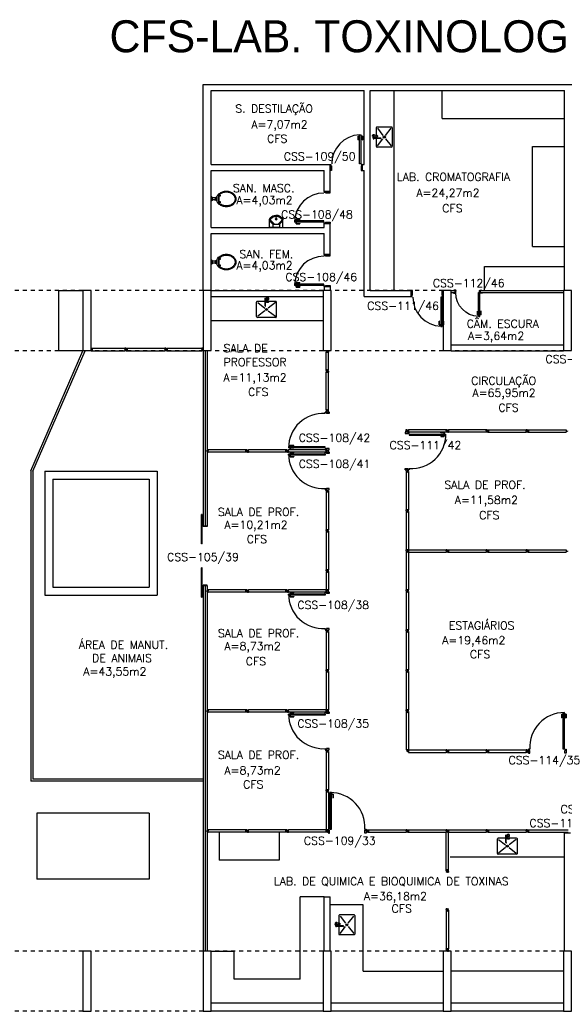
# Model space of a CAD drawing. Extents: x -248 to -11, y 347 to 447.
# Drawn here: x -133.84 to -120.2, y 389.07 to 413.85 of the extents above; entities that cross this region are included whole.
import ezdxf
from ezdxf.enums import TextEntityAlignment as Align

# ---------------------------------------------------------------- set-up
doc = ezdxf.new("R2010")
doc.units = 0
doc.header["$LTSCALE"] = 0.02
doc.header["$MEASUREMENT"] = 0
doc.linetypes.add('HIDDEN2', pattern=[0.1875, 0.125, -0.0625])
doc.layers.get('0').update_dxf_attribs({"linetype": 'CONTINUOUS'})
for name, color, linetype in [('ALV', 2, 'CONTINUOUS'), ('AREA', 2, 'CONTINUOUS'), ('BANC', 2, 'CONTINUOUS'), ('DIV', 2, 'CONTINUOUS'), ('EQUIP', 1, 'CONTINUOUS'), ('ESQ', 1, 'CONTINUOUS'), ('ESTR', 3, 'CONTINUOUS'), ('JANELA', 1, 'CONTINUOUS'), ('MARCO', 2, 'CONTINUOUS'), ('MAÇANETA', 1, 'CONTINUOUS'), ('PORTA', 2, 'CONTINUOUS'), ('PROJ', 1, 'HIDDEN2'), ('TEXT_CENTRO_CUSTO', 1, 'CONTINUOUS'), ('TEXTO', 2, 'CONTINUOUS'), ('TEXTO-ENDEREÇO', 2, 'CONTINUOUS'), ('USO', 2, 'CONTINUOUS')]:
    doc.layers.add(name, color=color, linetype=linetype)
doc.styles.add('UNB-100', font='simplex.shx', dxfattribs={"height": 0.2})
doc.styles.add('UNB-100-1', font='simplex.shx', dxfattribs={"height": 0.2})

# ---------------------------------------------------------------- blocks, each defined once
blk = doc.blocks.new('PILAR-SSS')
for points in [[(0.003, -26.452), (0.003, -27.952), (0.203, -27.952), (0.203, -26.452)], [(0.003, -42.962), (0.003, -44.462), (0.203, -44.462), (0.203, -42.962)]]:
    blk.add_lwpolyline(points, close=True)
blk = doc.blocks.new('DIVMT-SSS')
for p, q in [((-0.03, 0.008), (-0.03, 0.03)), ((-0.006, 0.03), (-0.03, 0.03)), ((-0.03, 0.008), (-0.02, 0.008)), ((-0.02, -0.008), (-0.02, 0.008)), ((-0.006, 0.02), (-0.006, 0.03)), ((0.006, 0.02), (-0.006, 0.02)), ((-0.005, 0), (0.005, 0)), ((0.005, 0), (-0.005, 0)), ((0, 0.005), (0, -0.005)), ((0, -0.005), (0, 0.005)), ((0.006, 0.03), (0.03, 0.03)), ((0.006, 0.02), (0.006, 0.03)), ((0.03, 0.008), (0.02, 0.008)), ((0.02, -0.008), (0.02, 0.008)), ((0.03, 0.008), (0.03, 0.03)), ((-0.03, -0.008), (-0.03, -0.03)), ((-0.03, -0.008), (-0.02, -0.008)), ((-0.03, -0.03), (-0.03, -0.97)), ((-0.03, -0.03), (-0.009, -0.03)), ((0.03, -0.03), (-0.03, -0.03)), ((-0.03, -0.03), (-0.006, -0.03)), ((-0.009, -0.03), (-0.027, -0.03)), ((-0.006, -0.02), (-0.006, -0.03)), ((-0.006, -0.02), (0.006, -0.02)), ((-0.006, -0.02), (-0.006, -0.03)), ((0.006, -0.02), (-0.006, -0.02)), ((0.005, -0.03), (-0.005, -0.03)), ((0.006, -0.02), (0.006, -0.03)), ((0.006, -0.02), (0.006, -0.03)), ((0.03, -0.03), (0.006, -0.03)), ((0.03, -0.008), (0.02, -0.008)), ((0.03, -0.008), (0.03, -0.03)), ((0.03, -0.03), (0.03, -0.97)), ((0.03, -0.97), (-0.03, -0.97)), ((-0.006, -0.98), (-0.006, -0.97)), ((-0.006, -0.98), (0.006, -0.98)), ((0.005, -0.97), (-0.005, -0.97)), ((0.006, -0.98), (0.006, -0.97)), ((0.006, -1.001), (-0.006, -1.001)), ((0, -0.994), (0, -1.007)), ((0, -1.02), (0, -1.021))]:
    blk.add_line(p, q)
blk = doc.blocks.new('MTINI-SSS')
for p, q in [((-0.03, 0.008), (-0.03, 0.028)), ((-0.03, 0.028), (-0.008, 0.028)), ((-0.03, 0.008), (-0.02, 0.008)), ((-0.02, 0), (-0.02, 0.008)), ((-0.001, 0), (-0.02, 0)), ((-0.008, 0.019), (-0.008, 0.028)), ((0.008, 0.019), (-0.008, 0.019)), ((0.005, 0), (-0.005, 0)), ((0.02, 0), (-0.001, 0)), ((0, -0.005), (0, 0.005)), ((0.008, 0.019), (0.008, 0.028)), ((0.03, 0.028), (0.008, 0.028)), ((0.03, 0.008), (0.02, 0.008)), ((0.02, 0), (0.02, 0.008)), ((0.03, 0.008), (0.03, 0.028))]:
    blk.add_line(p, q)
blk = doc.blocks.new('INOXA1-P-SSS')
for p, q in [((0.22, 0.25), (0.14, 0.25)), ((0.5, 0.25), (0.22, 0.25)), ((0.043, 0.008), (0.043, -0.022)), ((0.062, 0.04), (0.071, 0.04)), ((0.131, 0.048), (0.076, 0.043)), ((0.131, -0.002), (0.076, 0.003)), ((0.12, 0.23), (0.12, 0.047)), ((0.15, 0.22), (0.287, 0.043)), ((0.353, 0.043), (0.49, 0.22)), ((0.52, 0.23), (0.52, -0.23)), ((0.22, -0.027), (0.054, -0.027)), ((0.22, -0.037), (0.054, -0.037)), ((0.063, -0.003), (0.063, -0.021)), ((0.12, -0.001), (0.12, -0.027)), ((0.12, -0.037), (0.12, -0.23)), ((0.15, -0.22), (0.287, -0.043)), ((0.231, -0.027), (0.22, -0.027)), ((0.231, -0.037), (0.22, -0.037)), ((0.353, -0.043), (0.49, -0.22)), ((0.22, -0.25), (0.14, -0.25)), ((0.5, -0.25), (0.22, -0.25))]:
    blk.add_line(p, q)
blk.add_lwpolyline([(0.076, 0.003), (0.072, 0.004), (0.069, 0.009), (0.067, 0.015), (0.066, 0.023), (0.067, 0.031), (0.069, 0.037), (0.072, 0.042), (0.076, 0.043)])
blk.add_lwpolyline([(0.131, 0.048), (0.137, 0.046), (0.143, 0.041), (0.147, 0.033), (0.148, 0.023), (0.147, 0.013), (0.143, 0.006), (0.137, 0), (0.131, -0.002), (0.125, 0), (0.119, 0.006), (0.115, 0.013), (0.114, 0.023), (0.115, 0.033), (0.119, 0.041), (0.125, 0.046)], close=True)
for radius in [0.0266, 0.0163]:
    blk.add_circle((0.32, 0), radius)
for centre, radius, start, end in [((0.14, 0.23), 0.02, 90, 180), ((0.5, 0.23), 0.02, 360, 90), ((0.054, 0.023), 0.0349, 36.1705, 252.2568), ((0.054, 0.023), 0.0189, 62.7367, 235.7375), ((0.073, -0.003), 0.01, 102.8285, 180), ((0.054, 0.023), 0.0349, 285.5373, 323.9987), ((0.054, -0.032), 0.0145, 20.161, 339.839), ((0.054, -0.032), 0.005, 90.0037, 269.9963), ((0.14, -0.23), 0.02, 180, 270), ((0.231, -0.032), 0.00738, 222.6559, 137.3441), ((0.231, -0.032), 0.005, 269.9935, 90.0065), ((0.5, -0.23), 0.02, 270, 360)]:
    blk.add_arc(centre, radius, start, end)
blk = doc.blocks.new('PDV2E-SSS')
at = {"layer": 'DIV'}
for p, q in [((0.034, 0.925), (0.034, 0.835)), ((0.034, 0.925), (0.074, 0.925)), ((0.044, 0.835), (0.034, 0.835)), ((0.044, 0.915), (0.044, 0.835)), ((0.044, 0.915), (0.074, 0.915)), ((0.076, 0.05), (0.076, 0.965)), ((0.106, 0.965), (0.076, 0.965)), ((0.106, 0.05), (0.106, 0.965)), ((0.148, 0.925), (0.108, 0.925)), ((0.138, 0.915), (0.108, 0.915)), ((0.138, 0.915), (0.138, 0.835)), ((0.138, 0.835), (0.148, 0.835)), ((0.148, 0.925), (0.148, 0.835)), ((0.031, 0.05), (0.031, -0.05)), ((0.051, 0.05), (0.031, 0.05)), ((0.051, 0.02), (0.051, 0.05)), ((0.051, 0.02), (0.061, 0.02)), ((0.061, -0.05), (0.061, 0.02)), ((0.076, 0.05), (0.106, 0.05)), ((0.95, 0.02), (0.94, 0.02)), ((0.94, -0.05), (0.94, 0.02)), ((0.95, 0.02), (0.95, 0.05)), ((0.95, 0.05), (0.97, 0.05)), ((0.97, 0.05), (0.97, 0.035)), ((0.97, 0.035), (0.97, -0.035)), ((0.031, -0.05), (0.061, -0.05)), ((0.97, -0.05), (0.94, -0.05)), ((0.97, -0.035), (0.97, -0.05))]:
    blk.add_line(p, q, dxfattribs=at)
at = {"layer": 'DIV', "color": 1}
blk.add_arc((0.076, 0.1), 0.865, 356.6786, 90, dxfattribs=at)
blk = doc.blocks.new('MTT-SSS')
for p, q in [((-0.008, 0.03), (-0.03, 0.03)), ((-0.03, 0.03), (-0.03, 0.006)), ((-0.0185, 0.006), (-0.03, 0.006)), ((-0.0185, -0.006), (-0.0185, 0.006)), ((-0.008, 0.03), (-0.008, 0.02)), ((-0.008, 0.02), (0.008, 0.02)), ((-0.0051, 0), (0.0051, 0)), ((0, -0.0051), (0, 0.0051)), ((0.008, 0.03), (0.03, 0.03)), ((0.008, 0.03), (0.008, 0.02)), ((0.0205, -0.006), (0.0205, 0.006)), ((0.0205, 0.006), (0.03, 0.006)), ((0.03, 0.006), (0.03, 0.03)), ((-0.03, -0.03), (-0.03, -0.006)), ((-0.0185, -0.006), (-0.03, -0.006)), ((-0.008, -0.03), (-0.03, -0.03)), ((-0.008, -0.02), (0.008, -0.02)), ((-0.008, -0.03), (-0.008, -0.02)), ((0.008, -0.03), (0.008, -0.02)), ((0.008, -0.03), (0.03, -0.03)), ((0.0205, -0.006), (0.03, -0.006)), ((0.03, -0.006), (0.03, -0.03))]:
    blk.add_line(p, q)
blk = doc.blocks.new('DIV-SSS')
for p, q in [((-0.005, 0), (0.005, 0)), ((0, 0.005), (0, -0.005)), ((-0.03, -0.03), (-0.03, -0.97)), ((0.03, -0.03), (-0.03, -0.03)), ((-0.03, -0.03), (-0.009, -0.03)), ((-0.009, -0.03), (-0.027, -0.03)), ((-0.006, -0.02), (0.006, -0.02)), ((-0.006, -0.02), (-0.006, -0.03)), ((-0.005, -0.022), (0.005, -0.022)), ((-0.005, -0.022), (-0.005, -0.029)), ((0.005, -0.029), (-0.005, -0.029)), ((0.005, -0.03), (-0.005, -0.03)), ((0.005, -0.022), (0.005, -0.029)), ((0.006, -0.02), (0.006, -0.03)), ((0.03, -0.03), (0.03, -0.97)), ((0.03, -0.97), (-0.03, -0.97)), ((-0.006, -0.98), (-0.006, -0.97)), ((-0.006, -0.98), (0.006, -0.98)), ((0.005, -0.97), (-0.005, -0.97)), ((0.006, -0.98), (0.006, -0.97)), ((0.007, -0.999), (-0.007, -0.999)), ((0, -0.991), (0, -1.006))]:
    blk.add_line(p, q)
blk = doc.blocks.new('MDIVMT-SSS')
for p, q in [((-0.03, 0.03), (-0.03, 0.006)), ((-0.008, 0.03), (-0.03, 0.03)), ((-0.0185, 0.006), (-0.03, 0.006)), ((-0.0185, -0.006), (-0.0185, 0.006)), ((-0.008, 0.03), (-0.008, 0.02)), ((-0.008, 0.02), (0.008, 0.02)), ((-0.0051, 0), (0.0051, 0)), ((-0.0051, 0), (0.0051, 0)), ((0, -0.0051), (0, 0.0051)), ((0, -0.0051), (0, 0.0051)), ((0.008, 0.03), (0.008, 0.02)), ((0.008, 0.03), (0.03, 0.03)), ((0.0205, 0.006), (0.03, 0.006)), ((0.0205, -0.006), (0.0205, 0.006)), ((0.0205, 0.006), (0.03, 0.006)), ((0.0205, -0.006), (0.0205, 0.006)), ((0.03, 0.03), (0.03, -0.03)), ((0.03, 0.03), (0.47, 0.03)), ((0.03, 0.006), (0.03, 0.03)), ((0.03, 0.009), (0.03, 0.027)), ((0.03, 0.005), (0.03, -0.005)), ((0.47, 0.03), (0.47, -0.03)), ((0.4795, 0.006), (0.47, 0.006)), ((0.47, 0.005), (0.47, -0.005)), ((0.4795, -0.006), (0.4795, 0.006)), ((0.4949, 0), (0.5051, 0)), ((0.5051, 0), (0.4949, 0)), ((0.5, -0.0051), (0.5, 0.0051)), ((-0.0185, -0.006), (-0.03, -0.006)), ((-0.03, -0.03), (-0.03, -0.006)), ((-0.008, -0.03), (-0.03, -0.03)), ((-0.008, -0.03), (-0.008, -0.02)), ((-0.008, -0.02), (0.008, -0.02)), ((0.008, -0.03), (0.008, -0.02)), ((0.008, -0.03), (0.03, -0.03)), ((0.0205, -0.006), (0.03, -0.006)), ((0.0205, -0.006), (0.03, -0.006)), ((0.03, -0.006), (0.03, -0.03)), ((0.03, -0.03), (0.03, -0.009)), ((0.03, -0.009), (0.03, -0.027)), ((0.03, -0.03), (0.47, -0.03)), ((0.4795, -0.006), (0.47, -0.006))]:
    blk.add_line(p, q)
blk = doc.blocks.new('PDV2D-SSS')
for p, q in [((-0.148, 0.925), (-0.108, 0.925)), ((-0.148, 0.925), (-0.148, 0.835)), ((-0.138, 0.835), (-0.148, 0.835)), ((-0.138, 0.915), (-0.108, 0.915)), ((-0.138, 0.915), (-0.138, 0.835)), ((-0.106, 0.965), (-0.076, 0.965)), ((-0.106, 0.05), (-0.106, 0.965)), ((-0.076, 0.05), (-0.076, 0.965)), ((-0.034, 0.925), (-0.074, 0.925)), ((-0.044, 0.915), (-0.074, 0.915)), ((-0.044, 0.915), (-0.044, 0.835)), ((-0.044, 0.835), (-0.034, 0.835)), ((-0.034, 0.925), (-0.034, 0.835)), ((-0.95, 0.05), (-0.97, 0.05)), ((-0.97, 0.05), (-0.97, 0.035)), ((-0.97, 0.035), (-0.97, -0.035)), ((-0.95, 0.02), (-0.95, 0.05)), ((-0.95, 0.02), (-0.94, 0.02)), ((-0.94, -0.05), (-0.94, 0.02)), ((-0.076, 0.05), (-0.106, 0.05)), ((-0.051, 0.02), (-0.061, 0.02)), ((-0.061, -0.05), (-0.061, 0.02)), ((-0.051, 0.05), (-0.031, 0.05)), ((-0.051, 0.02), (-0.051, 0.05)), ((-0.031, 0.05), (-0.031, -0.05)), ((-0.97, -0.035), (-0.97, -0.05)), ((-0.97, -0.05), (-0.94, -0.05)), ((-0.031, -0.05), (-0.061, -0.05))]:
    blk.add_line(p, q)
at = {"color": 1}
blk.add_arc((-0.076, 0.1), 0.865, 90, 183.3214, dxfattribs=at)
blk = doc.blocks.new('VDC-P-SSS')
for p, q in [((-0.127, 0.192), (0.127, 0.192)), ((-0.109, 0.202), (0.109, 0.202)), ((-0.068, 0.152), (0.068, 0.152)), ((-0.05, 0.152), (-0.03, 0.11)), ((-0.05, 0.015), (-0.05, 0)), ((-0.05, 0), (0.05, 0)), ((0.045, 0.02), (-0.045, 0.02)), ((-0.04, 0.025), (-0.04, 0.02)), ((0.035, 0.03), (-0.035, 0.03)), ((-0.03, 0.152), (-0.03, 0.11)), ((0.03, 0.11), (-0.03, 0.11)), ((0.03, 0.1), (-0.03, 0.1)), ((-0.025, 0.1), (-0.025, 0.03)), ((0.025, 0.1), (0.025, 0.03)), ((0.03, 0.152), (0.03, 0.11)), ((0.05, 0.152), (0.03, 0.11)), ((0.04, 0.025), (0.04, 0.02)), ((0.05, 0.015), (0.05, 0))]:
    blk.add_line(p, q)
for points in [[(0.16, 0.244, 0.050424), (0.18, 0.288, 0.082137), (0.195, 0.381, 0.082137), (0.18, 0.474, 0.090148), (0.138, 0.549, 0.104406), (0.073, 0.601, 0.117345), (0, 0.619, 0.117345), (-0.073, 0.601, 0.104406), (-0.138, 0.549, 0.090148), (-0.18, 0.474, 0.082137), (-0.195, 0.381, 0.082137)], [(0.142, 0.254, 0.050424), (0.161, 0.295, 0.082137), (0.175, 0.381, 0.082137), (0.161, 0.468, 0.090148), (0.122, 0.536, 0.104406), (0.064, 0.583, 0.117345), (0, 0.599, 0.117345), (-0.064, 0.583, 0.104406), (-0.122, 0.536, 0.090148), (-0.161, 0.468, 0.082137), (-0.175, 0.381, 0.082137)], [(-0.195, 0.381, 0.082137), (-0.18, 0.288, 0.050424), (-0.16, 0.244, 0.104406)], [(-0.175, 0.381, 0.082137), (-0.161, 0.295, 0.050424), (-0.142, 0.254, 0.050424)]]:
    blk.add_lwpolyline(points, format="xyb")
for centre in [(-0.083, 0.226), (0.083, 0.226)]:
    blk.add_circle(centre, 0.0101)
for centre, radius, start, end in [((0.08, 0.36), 0.246, 205.6863, 219.7706), ((-0.08, 0.36), 0.246, 320.2294, 334.3137), ((0.08, 0.36), 0.266, 205.6863, 226.7558), ((-0.068, 0.202), 0.05, 226.7558, 270), ((-0.045, 0.015), 0.005, 90, 180), ((-0.035, 0.025), 0.005, 90, 180), ((-0.03, 0.105), 0.005, 90, 270), ((0.03, 0.105), 0.005, 270, 90), ((0.035, 0.025), 0.005, 0, 90), ((0.045, 0.015), 0.005, 360, 90), ((0.068, 0.202), 0.05, 270, 313.2442), ((-0.08, 0.36), 0.266, 313.2442, 334.3137)]:
    blk.add_arc(centre, radius, start, end)
blk = doc.blocks.new('DOOR60-SSS')
at = {"layer": 'MAÇANETA'}
for p, q in [((-0.015, -0.465), (-0.01, -0.465)), ((-0.015, -0.555), (-0.015, -0.465)), ((-0.01, -0.555), (-0.01, -0.465)), ((0.08, -0.465), (0.075, -0.465)), ((0.075, -0.555), (0.075, -0.465)), ((0.08, -0.555), (0.08, -0.465)), ((-0.015, -0.555), (0.012, -0.555)), ((-0.01, -0.535), (0.012, -0.535)), ((0.012, -0.563), (0.012, -0.528)), ((0.012, -0.528), (0.015, -0.528)), ((0.012, -0.563), (0.015, -0.563)), ((0.053, -0.528), (0.05, -0.528)), ((0.053, -0.563), (0.05, -0.563)), ((0.053, -0.563), (0.053, -0.528)), ((0.075, -0.535), (0.053, -0.535)), ((0.08, -0.555), (0.053, -0.555))]:
    blk.add_line(p, q, dxfattribs=at)
at = {"layer": 'PORTA'}
for p, q in [((0.015, -0.6), (0.015, 0)), ((0.015, 0), (0.05, 0)), ((0.05, -0.6), (0.05, 0)), ((0.05, -0.6), (0.015, -0.6))]:
    blk.add_line(p, q, dxfattribs=at)
at = {"layer": 'PORTA', "color": 1}
blk.add_arc((0.02, 0), 0.6, 272.866, 0, dxfattribs=at)
blk = doc.blocks.new('PE80-SSS')
for p, q in [((0.075, 0), (-0.075, 0)), ((-0.075, -0.03), (-0.075, 0)), ((0.075, 0), (0.075, -0.02)), ((0.777, 0.01), (0.687, 0.01)), ((0.687, 0), (0.687, 0.01)), ((0.777, 0.01), (0.777, -0.03)), ((0.04, -0.03), (-0.075, -0.03)), ((0.075, -0.02), (0.04, -0.02)), ((0.04, -0.03), (0.04, -0.02)), ((0.085, -0.03), (0.817, -0.03)), ((0.085, -0.03), (0.085, -0.065)), ((0.085, -0.065), (0.817, -0.065)), ((0.767, 0), (0.687, 0)), ((0.767, -0.095), (0.687, -0.095)), ((0.687, -0.095), (0.687, -0.105)), ((0.777, -0.105), (0.687, -0.105)), ((0.767, 0), (0.767, -0.03)), ((0.767, -0.095), (0.767, -0.065)), ((0.777, -0.105), (0.777, -0.065)), ((0.817, -0.065), (0.817, -0.03)), ((0.04, -0.771), (-0.075, -0.771)), ((-0.075, -0.771), (-0.075, -0.801)), ((0.075, -0.801), (-0.075, -0.801)), ((0.075, -0.802), (-0.075, -0.802)), ((0.04, -0.771), (0.04, -0.781)), ((0.075, -0.781), (0.04, -0.781)), ((0.075, -0.801), (0.075, -0.781))]:
    blk.add_line(p, q)
blk.add_arc((0.085, -0.03), 0.731, 270, 357.3429)
blk = doc.blocks.new('MICTR-P-SSS')
for p, q in [((0, 0.08), (0, 0.155)), ((0, 0.08), (0, -0.08)), ((0.081, 0.08), (0, 0.08)), ((0.01, 0.165), (0.205, 0.165)), ((0.168, 0.129), (0.08, 0.046)), ((0.08, -0.076), (0.08, 0.076)), ((0.151, 0.147), (0.083, 0.083)), ((0, -0.08), (0, -0.155)), ((0, -0.08), (0.081, -0.08)), ((0.01, -0.165), (0.205, -0.165)), ((0.168, -0.129), (0.08, -0.046)), ((0.151, -0.147), (0.083, -0.083))]:
    blk.add_line(p, q)
for radius in [0.025, 0.015]:
    blk.add_circle((0.22, 0), radius)
for centre, radius, start, end in [((0.01, 0.155), 0.01, 90, 180), ((0.09, 0.076), 0.01, 133.3634, 180), ((0.197, 0.098), 0.0675, 49.5319, 133.3634), ((0.197, 0.098), 0.0425, 49.5319, 133.3634), ((0.114, 0), 0.171, 357.4005, 49.5319), ((0.114, 0), 0.196, 358.2793, 49.5319), ((0.01, -0.155), 0.01, 180, 270), ((0.09, -0.076), 0.01, 180, 226.6366), ((0.197, -0.098), 0.0675, 226.6366, 310.4681), ((0.197, -0.098), 0.0425, 226.6366, 310.4681), ((0.114, 0), 0.171, 310.4681, 357.3509), ((0.114, 0), 0.196, 310.4681, 357.7012)]:
    blk.add_arc(centre, radius, start, end)
blk = doc.blocks.new('PD80-SSS')
at = {"color": 1}
for p, q in [((-0.777, 0.01), (-0.777, -0.03)), ((-0.777, 0.01), (-0.687, 0.01)), ((-0.687, 0), (-0.687, 0.01)), ((-0.777, -0.105), (-0.777, -0.065)), ((-0.777, -0.105), (-0.687, -0.105)), ((-0.767, 0), (-0.767, -0.03)), ((-0.767, 0), (-0.687, 0)), ((-0.767, -0.095), (-0.767, -0.065)), ((-0.767, -0.095), (-0.687, -0.095)), ((-0.687, -0.095), (-0.687, -0.105))]:
    blk.add_line(p, q, dxfattribs=at)
at = {"color": 2}
for p, q in [((-0.075, 0), (0.075, 0)), ((0.075, -0.03), (0.075, 0)), ((-0.817, -0.065), (-0.817, -0.03)), ((-0.085, -0.03), (-0.817, -0.03)), ((-0.085, -0.065), (-0.817, -0.065)), ((-0.085, -0.03), (-0.085, -0.065)), ((-0.075, 0), (-0.075, -0.02)), ((-0.075, -0.02), (-0.04, -0.02)), ((-0.04, -0.03), (-0.04, -0.02)), ((-0.04, -0.03), (0.075, -0.03)), ((-0.075, -0.781), (-0.04, -0.781)), ((-0.075, -0.801), (-0.075, -0.781)), ((-0.075, -0.801), (0.075, -0.801)), ((-0.075, -0.802), (0.075, -0.802)), ((-0.04, -0.771), (0.075, -0.771)), ((-0.04, -0.771), (-0.04, -0.781)), ((0.075, -0.771), (0.075, -0.801))]:
    blk.add_line(p, q, dxfattribs=at)
at = {"color": 1}
blk.add_arc((-0.085, -0.03), 0.731, 182.6571, 270, dxfattribs=at)
blk = doc.blocks.new('MTT')
for p, q in [((-0.008, 0.03), (-0.03, 0.03)), ((-0.03, 0.03), (-0.03, 0.006)), ((-0.0185, 0.006), (-0.03, 0.006)), ((-0.0185, -0.006), (-0.0185, 0.006)), ((-0.008, 0.03), (-0.008, 0.02)), ((-0.008, 0.02), (0.008, 0.02)), ((-0.0051, 0), (0.0051, 0)), ((0, -0.0051), (0, 0.0051)), ((0.008, 0.03), (0.03, 0.03)), ((0.008, 0.03), (0.008, 0.02)), ((0.0205, -0.006), (0.0205, 0.006)), ((0.0205, 0.006), (0.03, 0.006)), ((0.03, 0.006), (0.03, 0.03)), ((-0.03, -0.03), (-0.03, -0.006)), ((-0.0185, -0.006), (-0.03, -0.006)), ((-0.008, -0.03), (-0.03, -0.03)), ((-0.008, -0.02), (0.008, -0.02)), ((-0.008, -0.03), (-0.008, -0.02)), ((0.008, -0.03), (0.008, -0.02)), ((0.008, -0.03), (0.03, -0.03)), ((0.0205, -0.006), (0.03, -0.006)), ((0.03, -0.006), (0.03, -0.03))]:
    blk.add_line(p, q)

msp = doc.modelspace()

# ---------------------------------------------------------------- linework, layer by layer
at = {"layer": 'ALV'}
for p, q in [((-129.266, 407.077), (-129.266, 412.233)), ((-129.266, 412.233), (-108.091, 412.233)), ((-129.066, 412.083), (-125.241, 412.083)), ((-129.066, 410.233), (-129.066, 412.083)), ((-125.241, 410.233), (-125.241, 412.083)), ((-125.091, 407.077), (-125.091, 412.083)), ((-125.091, 412.083), (-120.241, 412.083)), ((-120.241, 407.077), (-120.241, 412.083)), ((-129.066, 410.233), (-126.091, 410.233)), ((-126.091, 409.557), (-126.091, 410.233)), ((-125.292, 410.233), (-125.292, 410.083)), ((-125.292, 410.233), (-125.241, 410.233)), ((-129.066, 410.083), (-126.241, 410.083)), ((-129.066, 408.655), (-129.066, 410.083)), ((-126.241, 409.557), (-126.241, 410.083)), ((-125.292, 410.083), (-125.241, 410.083)), ((-125.241, 406.927), (-125.241, 410.083)), ((-126.091, 409.557), (-126.241, 409.557)), ((-129.066, 408.655), (-126.241, 408.655)), ((-126.091, 408.755), (-126.241, 408.755)), ((-126.241, 408.655), (-126.241, 408.755)), ((-126.091, 407.979), (-126.091, 408.755)), ((-129.066, 408.505), (-126.241, 408.505)), ((-129.066, 407.077), (-129.066, 408.505)), ((-126.241, 407.979), (-126.241, 408.505)), ((-126.091, 407.979), (-126.241, 407.979)), ((-126.241, 407.177), (-126.091, 407.177)), ((-126.241, 407.177), (-126.241, 407.077)), ((-126.091, 407.177), (-126.091, 407.077)), ((-129.066, 407.077), (-126.266, 407.077)), ((-129.066, 406.927), (-126.266, 406.927)), ((-125.241, 406.927), (-124.068, 406.927)), ((-125.091, 407.077), (-124.068, 407.077)), ((-124.068, 407.077), (-124.068, 406.927)), ((-129.066, 406.327), (-126.266, 406.327)), ((-123.066, 405.727), (-120.266, 405.727)), ((-123.066, 405.577), (-120.266, 405.577)), ((-120.241, 390.567), (-120.241, 393.528)), ((-120.241, 393.528), (-120.091, 393.528)), ((-126.241, 391.928), (-126.091, 391.928)), ((-126.241, 390.567), (-126.241, 391.928)), ((-126.091, 390.567), (-126.091, 391.928)), ((-126.266, 389.267), (-129.066, 389.267)), ((-126.266, 389.067), (-129.066, 389.067)), ((-123.266, 389.267), (-126.066, 389.267)), ((-123.266, 389.067), (-126.066, 389.067)), ((-120.266, 389.267), (-123.066, 389.267)), ((-120.266, 389.067), (-123.066, 389.067))]:
    msp.add_line(p, q, dxfattribs=at)
at = {"layer": 'BANC'}
for p, q in [((-124.491, 407.077), (-124.491, 412.083)), ((-123.291, 411.383), (-123.291, 412.083)), ((-123.291, 411.383), (-120.241, 411.383)), ((-121.041, 408.183), (-121.041, 410.683)), ((-121.041, 410.683), (-120.241, 410.683)), ((-121.041, 408.183), (-120.241, 408.183)), ((-122.236, 407.077), (-122.236, 407.677)), ((-122.236, 407.677), (-120.241, 407.677)), ((-132.866, 407.077), (-132.266, 407.077)), ((-132.866, 405.577), (-132.866, 407.077)), ((-132.266, 405.577), (-132.866, 405.577)), ((-133.216, 402.567), (-133.216, 399.467)), ((-133.216, 402.567), (-130.416, 402.567)), ((-130.416, 402.567), (-130.416, 399.467)), ((-133.216, 399.467), (-130.416, 399.467)), ((-133.416, 394.017), (-133.416, 392.367)), ((-130.616, 394.017), (-133.416, 394.017)), ((-130.616, 394.017), (-130.616, 392.367)), ((-128.865, 393.538), (-128.865, 392.838)), ((-127.365, 393.538), (-127.365, 392.838)), ((-127.365, 392.838), (-128.865, 392.838)), ((-123.091, 392.928), (-120.241, 392.928)), ((-130.616, 392.367), (-133.416, 392.367)), ((-126.841, 389.867), (-126.841, 391.928)), ((-126.241, 391.928), (-126.841, 391.928)), ((-125.266, 391.728), (-126.091, 391.728)), ((-125.266, 390.067), (-125.266, 391.728)), ((-129.066, 390.567), (-128.491, 390.567)), ((-128.491, 389.867), (-128.491, 390.567)), ((-125.266, 390.067), (-123.267, 390.067)), ((-120.266, 390.067), (-123.066, 390.067)), ((-126.841, 389.867), (-128.491, 389.867))]:
    msp.add_line(p, q, dxfattribs=at)
at = {"layer": 'DIV'}
for p, q in [((-123.066, 407.077), (-122.966, 407.077)), ((-123.066, 407.027), (-122.966, 407.027)), ((-122.966, 407.027), (-122.966, 407.077)), ((-122.336, 407.077), (-120.266, 407.077)), ((-122.336, 407.027), (-122.336, 407.077)), ((-122.336, 407.077), (-122.236, 407.077)), ((-122.336, 407.027), (-120.266, 407.027)), ((-122.336, 407.027), (-122.236, 407.027)), ((-132.036, 405.637), (-132.036, 405.577)), ((-132.036, 405.637), (-132.036, 405.577)), ((-132.036, 405.637), (-131.221, 405.637)), ((-131.221, 405.637), (-131.221, 405.577)), ((-130.222, 405.613), (-130.222, 405.637)), ((-130.2, 405.637), (-130.222, 405.637)), ((-130.2, 405.637), (-130.2, 405.627)), ((-130.184, 405.637), (-130.162, 405.637)), ((-130.184, 405.637), (-130.184, 405.627)), ((-130.162, 405.637), (-129.297, 405.637)), ((-130.162, 405.637), (-130.162, 405.577)), ((-130.162, 405.637), (-130.162, 405.613)), ((-129.297, 405.637), (-129.297, 405.577)), ((-133.566, 402.577), (-132.266, 405.577)), ((-133.516, 402.567), (-132.212, 405.577)), ((-132.06, 405.607), (-132.074, 405.607)), ((-132.071, 405.607), (-132.061, 405.607)), ((-132.067, 405.614), (-132.067, 405.601)), ((-132.066, 405.602), (-132.066, 405.613)), ((-132.046, 405.613), (-132.036, 405.613)), ((-132.046, 405.601), (-132.046, 405.613)), ((-132.046, 405.613), (-132.036, 405.613)), ((-132.046, 405.601), (-132.046, 405.613)), ((-132.046, 405.601), (-132.036, 405.601)), ((-132.046, 405.601), (-132.036, 405.601)), ((-132.045, 405.612), (-132.037, 405.612)), ((-132.045, 405.602), (-132.045, 405.612)), ((-132.045, 405.602), (-132.037, 405.602)), ((-132.037, 405.612), (-132.037, 405.602)), ((-132.036, 405.612), (-132.036, 405.602)), ((-132.036, 405.612), (-132.036, 405.602)), ((-132.036, 405.577), (-132.036, 405.598)), ((-132.036, 405.598), (-132.036, 405.58)), ((-132.036, 405.577), (-131.221, 405.577)), ((-131.212, 405.613), (-131.221, 405.613)), ((-131.221, 405.612), (-131.221, 405.602)), ((-131.212, 405.601), (-131.221, 405.601)), ((-131.212, 405.601), (-131.212, 405.613)), ((-131.2, 405.607), (-131.186, 405.607)), ((-131.192, 405.615), (-131.192, 405.601)), ((-130.213, 405.613), (-130.222, 405.613)), ((-130.222, 405.601), (-130.222, 405.577)), ((-130.213, 405.601), (-130.222, 405.601)), ((-130.2, 405.577), (-130.222, 405.577)), ((-130.213, 405.613), (-130.213, 405.601)), ((-130.184, 405.627), (-130.2, 405.627)), ((-130.2, 405.577), (-130.2, 405.587)), ((-130.184, 405.587), (-130.2, 405.587)), ((-130.197, 405.607), (-130.187, 405.607)), ((-130.187, 405.607), (-130.197, 405.607)), ((-130.192, 405.602), (-130.192, 405.613)), ((-130.192, 405.613), (-130.192, 405.602)), ((-130.184, 405.577), (-130.184, 405.587)), ((-130.184, 405.577), (-130.162, 405.577)), ((-130.172, 405.613), (-130.162, 405.613)), ((-130.172, 405.601), (-130.172, 405.613)), ((-130.172, 405.613), (-130.162, 405.613)), ((-130.172, 405.613), (-130.172, 405.601)), ((-130.172, 405.601), (-130.162, 405.601)), ((-130.172, 405.601), (-130.162, 405.601)), ((-130.162, 405.612), (-130.162, 405.602)), ((-130.162, 405.577), (-130.162, 405.601)), ((-130.162, 405.577), (-130.162, 405.598)), ((-130.162, 405.598), (-130.162, 405.58)), ((-130.162, 405.577), (-129.297, 405.577)), ((-129.287, 405.613), (-129.297, 405.613)), ((-129.297, 405.612), (-129.297, 405.602)), ((-129.287, 405.601), (-129.297, 405.601)), ((-129.287, 405.601), (-129.287, 405.613)), ((-129.273, 405.607), (-129.259, 405.607)), ((-129.266, 405.614), (-129.266, 405.601)), ((-133.566, 402.577), (-133.566, 394.817)), ((-133.516, 402.567), (-133.516, 394.867)), ((-129.266, 394.817), (-133.566, 394.817)), ((-129.266, 394.867), (-133.516, 394.867)), ((-121.174, 393.598), (-121.196, 393.598)), ((-121.196, 393.574), (-121.196, 393.598)), ((-121.187, 393.574), (-121.196, 393.574)), ((-121.187, 393.562), (-121.196, 393.562)), ((-121.196, 393.562), (-121.196, 393.538)), ((-121.174, 393.538), (-121.196, 393.538)), ((-121.187, 393.574), (-121.187, 393.562)), ((-121.174, 393.598), (-121.174, 393.588)), ((-121.158, 393.588), (-121.174, 393.588)), ((-121.158, 393.548), (-121.174, 393.548)), ((-121.174, 393.538), (-121.174, 393.548)), ((-121.161, 393.568), (-121.172, 393.568)), ((-121.172, 393.568), (-121.161, 393.568)), ((-121.166, 393.573), (-121.166, 393.563)), ((-121.166, 393.563), (-121.166, 393.573)), ((-121.158, 393.598), (-121.158, 393.588)), ((-121.158, 393.598), (-121.136, 393.598)), ((-121.158, 393.538), (-121.158, 393.548)), ((-121.158, 393.538), (-121.136, 393.538)), ((-121.146, 393.574), (-121.146, 393.562)), ((-121.146, 393.574), (-121.136, 393.574)), ((-121.146, 393.562), (-121.146, 393.574)), ((-121.146, 393.574), (-121.136, 393.574)), ((-121.146, 393.562), (-121.136, 393.562)), ((-121.146, 393.562), (-121.136, 393.562)), ((-121.136, 393.598), (-121.136, 393.574)), ((-121.136, 393.598), (-121.136, 393.538)), ((-121.136, 393.598), (-120.15, 393.598)), ((-121.136, 393.573), (-121.136, 393.563)), ((-121.136, 393.538), (-121.136, 393.562)), ((-121.136, 393.559), (-121.136, 393.541)), ((-121.136, 393.538), (-121.136, 393.559)), ((-121.136, 393.538), (-120.15, 393.538))]:
    msp.add_line(p, q, dxfattribs=at)
at = {"layer": 'EQUIP'}
for p, q in [((-133.016, 402.367), (-133.016, 399.667)), ((-133.016, 402.367), (-130.616, 402.367)), ((-130.616, 402.367), (-130.616, 399.667)), ((-133.016, 399.667), (-130.616, 399.667))]:
    msp.add_line(p, q, dxfattribs=at)
at = {"layer": 'ESQ'}
for p, q in [((-129.266, 405.577), (-129.266, 401.199)), ((-129.216, 405.577), (-129.216, 401.199)), ((-129.165, 405.577), (-129.165, 401.199)), ((-129.266, 401.199), (-129.165, 401.199)), ((-129.266, 399.699), (-129.266, 390.567)), ((-129.165, 399.699), (-129.266, 399.699)), ((-129.216, 399.699), (-129.216, 390.567)), ((-129.165, 399.699), (-129.165, 390.567))]:
    msp.add_line(p, q, dxfattribs=at)
at = {"layer": 'JANELA', "color": 2}
for p, q in [((-129.286, 401.479), (-129.306, 401.479)), ((-129.306, 400.749), (-129.306, 401.479)), ((-129.286, 400.749), (-129.286, 401.479)), ((-129.266, 401.179), (-129.266, 401.199)), ((-129.165, 401.179), (-129.266, 401.179)), ((-129.165, 401.199), (-129.165, 401.179)), ((-129.286, 400.749), (-129.306, 400.749)), ((-129.306, 399.419), (-129.306, 400.149)), ((-129.286, 400.149), (-129.306, 400.149)), ((-129.286, 399.419), (-129.286, 400.149)), ((-129.165, 399.719), (-129.266, 399.719)), ((-129.266, 399.719), (-129.266, 399.699)), ((-129.165, 399.699), (-129.165, 399.719)), ((-129.306, 399.419), (-129.286, 399.419))]:
    msp.add_line(p, q, dxfattribs=at)
at = {"layer": 'MARCO'}
for p, q in [((-123.011, 407.027), (-123.011, 407.017)), ((-123.011, 407.017), (-122.961, 407.017)), ((-122.951, 407.087), (-123.001, 407.087)), ((-123.001, 407.087), (-123.001, 407.077)), ((-122.966, 407.077), (-122.951, 407.077)), ((-122.966, 407.027), (-122.961, 407.027)), ((-122.961, 407.017), (-122.961, 407.027)), ((-122.961, 407.027), (-122.951, 407.027)), ((-122.951, 407.077), (-122.951, 407.087)), ((-122.941, 407.077), (-122.951, 407.077)), ((-122.951, 407.027), (-122.951, 407.062)), ((-122.951, 407.062), (-122.941, 407.062)), ((-122.941, 407.062), (-122.941, 407.077)), ((-122.361, 407.062), (-122.361, 407.077)), ((-122.361, 407.077), (-122.351, 407.077)), ((-122.351, 407.062), (-122.361, 407.062)), ((-122.351, 407.077), (-122.351, 407.087)), ((-122.351, 407.087), (-122.301, 407.087)), ((-122.336, 407.077), (-122.351, 407.077)), ((-122.351, 407.027), (-122.351, 407.062)), ((-122.341, 407.027), (-122.351, 407.027)), ((-122.341, 407.017), (-122.341, 407.027)), ((-122.336, 407.027), (-122.341, 407.027)), ((-122.291, 407.017), (-122.341, 407.017)), ((-122.301, 407.087), (-122.301, 407.077)), ((-122.291, 407.027), (-122.291, 407.017))]:
    msp.add_line(p, q, dxfattribs=at)
at = {"layer": 'PROJ'}
for p, q in [((-132.266, 407.077), (-135.066, 407.077)), ((-129.266, 407.077), (-132.066, 407.077)), ((-126.266, 407.077), (-129.066, 407.077)), ((-123.266, 407.077), (-126.066, 407.077)), ((-132.266, 405.577), (-135.091, 405.577)), ((-129.266, 405.577), (-132.066, 405.577)), ((-126.266, 405.577), (-129.066, 405.577)), ((-123.266, 405.577), (-126.066, 405.577)), ((-120.266, 405.577), (-123.066, 405.577)), ((-132.266, 390.567), (-135.066, 390.567)), ((-129.266, 390.567), (-132.066, 390.567)), ((-126.266, 390.567), (-129.066, 390.567)), ((-123.266, 390.567), (-126.066, 390.567)), ((-120.266, 390.567), (-123.066, 390.567)), ((-132.266, 389.067), (-135.066, 389.067)), ((-129.266, 389.067), (-132.066, 389.067))]:
    msp.add_line(p, q, dxfattribs=at)

# ---------------------------------------------------------------- block references
for p, rotation in [((-126.166, 403.07), 89.99999997649687), ((-124.166, 403.568), 270), ((-126.166, 393.568), 359.9999999764968)]:
    msp.add_blockref('PDV2E-SSS', p, dxfattribs=dict(rotation=rotation))
at = {"layer": 'DIV', "xscale": -1}
for name, p, rotation in [('MTINI-SSS', (-132.066, 405.607), 270.0000000235032), ('DIV-SSS', (-123.168, 403.567), 270.0000000235032), ('DIV-SSS', (-122.168, 403.567), 270.0000000235032), ('DIVMT-SSS', (-123.166, 392.568), 180.0000000470063)]:
    msp.add_blockref(name, p, dxfattribs=dict(at, rotation=rotation))
at = {"layer": 'DIV'}
for name, p, rotation in [('DIVMT-SSS', (-131.192, 405.607), 89.99999997649687), ('MTINI-SSS', (-129.266, 405.607), 89.99999997649687), ('MTINI-SSS', (-126.166, 405.57), 179.9999999764969), ('MDIVMT-SSS', (-126.166, 405.07), 89.99999997649687), ('DIV-SSS', (-126.166, 404.071), 179.9999999764969), ('DIVMT-SSS', (-122.167, 403.567), 89.99999997649687), ('DIVMT-SSS', (-121.167, 403.567), 89.99999997649687), ('DIVMT-SSS', (-128.166, 403.07), 269.9999999764969), ('MTINI-SSS', (-129.165, 403.07), 269.9999999764969), ('DIVMT-SSS', (-127.166, 403.07), 269.9999999764969), ('DIV-SSS', (-126.166, 403.07), 269.9999999764969), ('PDV2D-SSS', (-126.166, 403.07), 89.99999997649687), ('DIVMT-SSS', (-124.166, 402.567), 359.9999999764968), ('DIVMT-SSS', (-126.166, 402.07), 359.9999999764968), ('DIVMT-SSS', (-124.166, 401.567), 359.9999999764968), ('DIVMT-SSS', (-126.166, 401.07), 359.9999999764968), ('DIVMT-SSS', (-124.166, 400.567), 359.9999999764968), ('DIV-SSS', (-124.166, 400.567), 89.99999997649687), ('DIVMT-SSS', (-123.167, 400.567), 89.99999997649687), ('DIVMT-SSS', (-122.167, 400.567), 89.99999997649687), ('DIVMT-SSS', (-121.167, 400.567), 89.99999997649687), ('MDIVMT-SSS', (-126.166, 400.069), 269.9999999764969), ('DIVMT-SSS', (-128.166, 399.569), 269.9999999764969), ('MTINI-SSS', (-129.165, 399.569), 269.9999999764969), ('DIVMT-SSS', (-127.166, 399.569), 269.9999999764969), ('DIV-SSS', (-126.166, 399.569), 269.9999999764969), ('PDV2D-SSS', (-126.166, 399.569), 89.99999997649687), ('DIVMT-SSS', (-124.166, 399.567), 359.9999999764968), ('DIVMT-SSS', (-126.166, 398.569), 359.9999999764968), ('DIVMT-SSS', (-124.166, 398.567), 359.9999999764968), ('DIVMT-SSS', (-126.166, 397.569), 359.9999999764968), ('DIVMT-SSS', (-124.166, 397.567), 359.9999999764968), ('DIVMT-SSS', (-128.166, 396.569), 269.9999999764969), ('MTINI-SSS', (-129.165, 396.569), 269.9999999764969), ('DIVMT-SSS', (-127.166, 396.569), 269.9999999764969), ('DIV-SSS', (-126.166, 396.569), 269.9999999764969), ('PDV2D-SSS', (-126.166, 396.569), 89.99999997649687), ('DIVMT-SSS', (-124.166, 396.567), 359.9999999764968), ('DIVMT-SSS', (-126.166, 395.569), 359.9999999764968), ('DIV-SSS', (-124.166, 395.567), 89.99999997649687), ('DIVMT-SSS', (-123.167, 395.567), 89.99999997649687), ('DIVMT-SSS', (-122.167, 395.567), 89.99999997649687), ('DIVMT-SSS', (-126.166, 394.569), 359.9999999764968), ('DIVMT-SSS', (-128.166, 393.568), 269.9999999764969), ('MTINI-SSS', (-129.165, 393.568), 269.9999999764969), ('DIVMT-SSS', (-127.166, 393.568), 269.9999999764969), ('DIV-SSS', (-126.166, 393.568), 269.9999999764969), ('DIVMT-SSS', (-125.166, 393.568), 89.99999997649687), ('DIVMT-SSS', (-124.166, 393.568), 89.99999997649687), ('DIVMT-SSS', (-123.166, 393.568), 89.99999997649687), ('DIVMT-SSS', (-122.166, 393.568), 89.99999997649687), ('DIVMT-SSS', (-123.166, 391.598), 359.9999999529938), ('MTT', (-123.166, 390.597), 269.9999999764968)]:
    msp.add_blockref(name, p, dxfattribs=dict(at, rotation=rotation))
for name, p in [('MTT-SSS', (-126.166, 404.071)), ('MTT-SSS', (-124.169, 403.567)), ('MTT-SSS', (-121.166, 403.567)), ('MTT-SSS', (-126.166, 403.07)), ('MTT-SSS', (-126.166, 399.569)), ('MTT-SSS', (-126.166, 396.569)), ('PDV2D-SSS', (-120.167, 395.567)), ('MTT-SSS', (-121.166, 395.567)), ('MTT-SSS', (-126.166, 393.568))]:
    msp.add_blockref(name, p, dxfattribs=at)
at = {"layer": 'DIV', "xscale": -1}
msp.add_blockref('MTT-SSS', (-123.167, 403.567), dxfattribs=at)
at = {"layer": 'EQUIP'}
for p, rotation in [((-125.06, 410.916), 359.9999998589813), ((-127.681, 406.928), 269.9999997884718), ((-121.666, 393.511), 269.9999998354781), ((-125.995, 391.225), 359.9999998119749)]:
    msp.add_blockref('INOXA1-P-SSS', p, dxfattribs=dict(at, rotation=rotation))
at = {"layer": 'EQUIP', "xscale": -1}
for name, p, rotation in [('VDC-P-SSS', (-129.066, 409.369), 270), ('MICTR-P-SSS', (-127.44, 408.655), 270.0000000235032), ('VDC-P-SSS', (-129.066, 407.791), 270)]:
    msp.add_blockref(name, p, dxfattribs=dict(at, rotation=rotation))
at = {"layer": 'ESQ'}
for name, p, rotation in [('PD80-SSS', (-125.292, 410.158), 269.9999999764969), ('PE80-SSS', (-126.166, 408.755), 179.9999999764969), ('PE80-SSS', (-126.166, 407.177), 179.9999999764969), ('PE80-SSS', (-123.267, 407.002), 269.9999999764969)]:
    msp.add_blockref(name, p, dxfattribs=dict(at, rotation=rotation))
at = {"layer": 'ESTR'}
for p in [(-132.269, 433.53), (-129.269, 433.53), (-126.269, 433.53), (-123.269, 433.53), (-120.269, 433.53)]:
    msp.add_blockref('PILAR-SSS', p, dxfattribs=at)
at = {"layer": 'PORTA', "xscale": -1, "rotation": 359.9999999687755}
msp.add_blockref('DOOR60-SSS', (-122.336, 407.027), dxfattribs=at)

# ---------------------------------------------------------------- texts
at = {"layer": 'AREA', "style": 'UNB-100'}
for s, p in [('A=7,07m2', (-128.061, 411.133)), ('A=24,27m2', (-123.938, 409.423)), ('A=4,03m2', (-128.435, 409.24)), ('A=4,03m2', (-128.435, 407.61)), ('A=3,64m2', (-122.651, 405.847)), ('A=11,13m2', (-128.757, 404.809)), ('A=65,95m2', (-122.538, 404.423)), ('A=11,58m2', (-122.979, 401.745)), ('A=10,21m2', (-128.733, 401.127)), ('A=8,73m2', (-128.733, 398.092)), ('A=19,46m2', (-123.293, 398.238)), ('A=43,55m2', (-132.259, 397.459)), ('A=8,73m2', (-128.733, 394.987)), ('A=36,18m2', (-125.25, 391.841))]:
    msp.add_text(s, height=0.2, dxfattribs=at).set_placement(p)
at = {"layer": 'TEXT_CENTRO_CUSTO', "style": 'UNB-100'}
for p in [(-127.414, 410.775), (-123.039, 409.037), (-127.888, 404.445), (-121.637, 404.052), (-122.117, 401.365), (-127.922, 400.767), (-122.348, 397.889), (-127.947, 397.715), (-128.012, 394.636), (-124.305, 391.533)]:
    msp.add_text('CFS', height=0.2, dxfattribs=at).set_placement(p, align=Align.CENTER)
at = {"layer": 'TEXTO', "style": 'UNB-100'}
for s, p in [('S. DESTILAÇÃO', (-128.462, 411.526)), ('LAB. CROMATOGRAFIA', (-124.427, 409.82)), ('SAN. MASC.', (-128.52, 409.54)), ('SAN. FEM.', (-128.358, 407.889)), ('CÂM. ESCURA', (-122.682, 406.15)), ('SALA DE', (-128.756, 405.537)), ('PROFESSOR', (-128.756, 405.19)), ('CIRCULAÇÃO', (-122.569, 404.726)), ('SALA DE PROF.', (-123.241, 402.123)), ('SALA DE PROF.', (-128.897, 401.445)), ('ESTAGIÁRIOS', (-123.126, 398.608)), ('SALA DE PROF.', (-128.897, 398.414)), ('ÁREA DE MANUT.', (-132.369, 398.125)), ('DE ANIMAIS', (-132.038, 397.793)), ('SALA DE PROF.', (-128.897, 395.373)), ('LAB. DE QUIMICA E BIOQUIMICA DE TOXINAS', (-127.498, 392.213))]:
    msp.add_text(s, height=0.2, dxfattribs=at).set_placement(p)
at = {"layer": 'TEXTO-ENDEREÇO', "style": 'UNB-100-1'}
for s, p in [('CSS-109/50', (-126.354, 410.331)), ('CSS-108/48', (-126.422, 408.882)), ('CSS-108/46', (-126.314, 407.318)), ('CSS-112/46', (-122.631, 407.165)), ('CSS-111/46', (-124.27, 406.598)), ('CSS-115/45', (-119.818, 405.267)), ('CSS-108/42', (-125.984, 403.299)), ('CSS-111/42', (-123.712, 403.115)), ('CSS-108/41', (-125.984, 402.647)), ('CSS-105/39', (-129.269, 400.319)), ('CSS-108/38', (-126.016, 399.12)), ('CSS-108/35', (-126.016, 396.155)), ('CSS-114/35', (-120.741, 395.242)), ('CSS-116/33', (-119.442, 394.017)), ('CSS-115/32', (-120.218, 393.668)), ('CSS-109/33', (-125.852, 393.227))]:
    msp.add_text(s, height=0.2, rotation=360, dxfattribs=at).set_placement(p, align=Align.CENTER)
at = {"layer": 'USO'}
msp.add_text('CFS-LAB. TOXINOLOGIA - MOD. 05', height=0.8, dxfattribs=at).set_placement((-131.603, 413.035))

doc.saveas('drawing.dxf')
